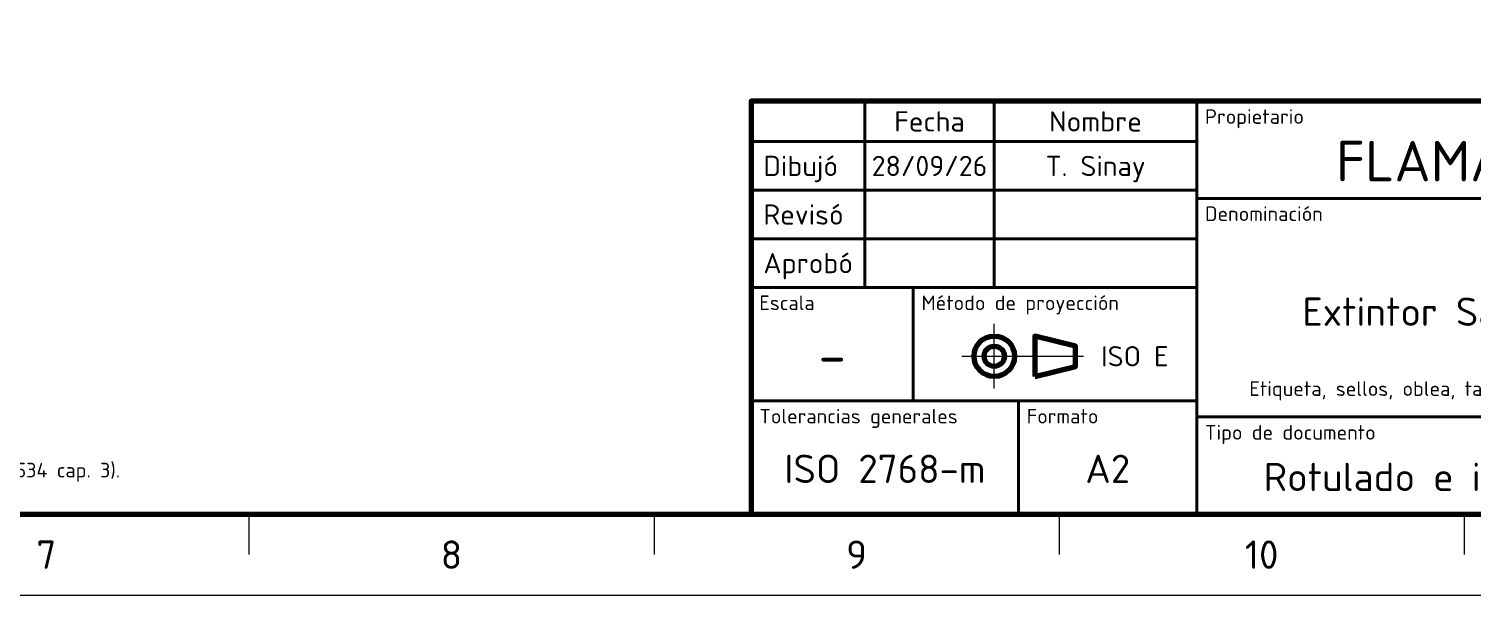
# Model space of a CAD drawing. Header units: millimetres. Extents: x 0 to 2382, y 0 to 420.
# Drawn here: x 2107.8 to 2286, y 0 to 69.9 of the extents above; entities that cross this region are included whole.
import ezdxf
from ezdxf.enums import TextEntityAlignment as Align

# ---------------------------------------------------------------- set-up
doc = ezdxf.new("R2010")
doc.units = ezdxf.units.MM
doc.linetypes.add('IRAM-F-TRAZO-PUNTO', pattern=[20, 15, -2, 1, -2])
for name, color, linetype, lineweight in [('01-VISIBLE', 7, 'CONTINUOUS', 70), ('03-EJE', 1, 'IRAM-F-TRAZO-PUNTO', 18), ('06-TEXTO', 7, 'CONTINUOUS', 25), ('07-RECUADRO', 7, 'CONTINUOUS', 70), ('08-FINA', 5, 'CONTINUOUS', 18), ('10-ROTULO', 7, 'CONTINUOUS', 35), ('11-TEXTO-ROTULO', 7, 'CONTINUOUS', 25)]:
    doc.layers.add(name, color=color, linetype=linetype, lineweight=lineweight)
doc.styles.add('ISO3098', font='isocpeur.ttf')

msp = doc.modelspace()

# ---------------------------------------------------------------- linework, layer by layer
at = {"layer": '01-VISIBLE'}
msp.add_lwpolyline([(2232, 27), (2237, 28.25), (2237, 30.75), (2232, 32)], close=True, dxfattribs=at)
for radius in [2.5, 1.25]:
    msp.add_circle((2227, 29.5), radius, dxfattribs=at)
at = {"layer": '03-EJE'}
for p, q in [((2227, 25.5), (2227, 33.5)), ((2223, 29.5), (2238.5, 29.5))]:
    msp.add_line(p, q, dxfattribs=at)
at = {"layer": '07-RECUADRO'}
for points in [[(1813, 10), (2372, 10), (2372, 410), (1813, 410)], [(2197, 10), (2372, 10), (2372, 61), (2197, 61)]]:
    msp.add_lwpolyline(points, close=True, dxfattribs=at)
at = {"layer": '08-FINA'}
for p, q in [((2135, 10), (2135, 5)), ((2185, 10), (2185, 5)), ((2235, 10), (2235, 5)), ((2285, 10), (2285, 5))]:
    msp.add_line(p, q, dxfattribs=at)
msp.add_lwpolyline([(1788, 0), (2382, 0), (2382, 420), (1788, 420)], close=True, dxfattribs=at)
at = {"layer": '10-ROTULO'}
for points in [[(2197, 56), (2211, 56), (2211, 61), (2197, 61)], [(2211, 56), (2227, 56), (2227, 61), (2211, 61)], [(2227, 56), (2252, 56), (2252, 61), (2227, 61)], [(2252, 49), (2322, 49), (2322, 61), (2252, 61)], [(2197, 50), (2211, 50), (2211, 56), (2197, 56)], [(2211, 50), (2227, 50), (2227, 56), (2211, 56)], [(2227, 50), (2252, 50), (2252, 56), (2227, 56)], [(2197, 44), (2211, 44), (2211, 50), (2197, 50)], [(2211, 44), (2227, 44), (2227, 50), (2211, 50)], [(2227, 44), (2252, 44), (2252, 50), (2227, 50)], [(2252, 22), (2322, 22), (2322, 49), (2252, 49)], [(2197, 38), (2211, 38), (2211, 44), (2197, 44)], [(2211, 38), (2227, 38), (2227, 44), (2211, 44)], [(2227, 38), (2252, 38), (2252, 44), (2227, 44)], [(2197, 24), (2217, 24), (2217, 38), (2197, 38)], [(2217, 24), (2252, 24), (2252, 38), (2217, 38)], [(2197, 10), (2230, 10), (2230, 24), (2197, 24)], [(2230, 10), (2252, 10), (2252, 24), (2230, 24)], [(2252, 10), (2322, 10), (2322, 22), (2252, 22)]]:
    msp.add_lwpolyline(points, close=True, dxfattribs=at)

# ---------------------------------------------------------------- texts
at = {"layer": '06-TEXTO', "style": 'ISO3098'}
msp.add_text('Letra de instrucciones 3,3 mm (IRAM 3534 2.2.4.3: masa total < 9 kg: 3-8 mm); mayúsculas IRAM 4503, color en contraste. Ubic.: C panel central ≤ 108°, I/D alas, P pie. Vinilo laminado ensayado a adherencia ≥ 0,35 N/mm y abrasión 100 pasadas (IRAM 3534 cap. 3).', height=1.8, dxfattribs=at).set_placement((1819, 14), align=Align.BOTTOM_LEFT)
for s, p in [('7', (2110, 5)), ('8', (2160, 5)), ('9', (2210, 5)), ('10', (2260, 5))]:
    msp.add_text(s, height=3.5, dxfattribs=at).set_placement(p, align=Align.MIDDLE_CENTER)
at = {"layer": '11-TEXTO-ROTULO', "style": 'ISO3098'}
for s, height, p in [('Fecha', 2.5, (2219, 58.5)), ('Nombre', 2.5, (2239.5, 58.5)), ('FLAMA S.A.', 5, (2287, 53.6)), ('28/09/26', 2.5, (2219, 53)), ('T. Sinay', 2.5, (2239.5, 53)), ('Extintor Sales K 6 l', 3.5, (2287, 35)), ('-', 5, (2207, 29.6)), ('Etiqueta, sellos, oblea, tarjeta, precinto y marcado', 1.8, (2287, 25.5)), ('ISO 2768-m', 3.5, (2213.5, 15.6)), ('A2', 3.5, (2241, 15.6)), ('Rotulado e identificación', 3.5, (2287, 14.6))]:
    msp.add_text(s, height=height, dxfattribs=at).set_placement(p, align=Align.MIDDLE_CENTER)
for s, p in [('Propietario', (2253, 60)), ('Denominación', (2253, 48)), ('Escala', (2198, 37)), ('Método de proyección', (2218, 37)), ('Tolerancias generales', (2198, 23)), ('Formato', (2231, 23)), ('Tipo de documento', (2253, 21))]:
    msp.add_text(s, height=1.8, dxfattribs=at).set_placement(p, align=Align.TOP_LEFT)
for s, p in [('Dibujó', (2198.5, 53)), ('Revisó', (2198.5, 47)), ('Aprobó', (2198.5, 41))]:
    msp.add_text(s, height=2.5, dxfattribs=at).set_placement(p, align=Align.MIDDLE_LEFT)
msp.add_text('ISO E', height=2.5, dxfattribs=at).set_placement((2248.5, 29.5), align=Align.MIDDLE_RIGHT)

doc.saveas('drawing.dxf')
